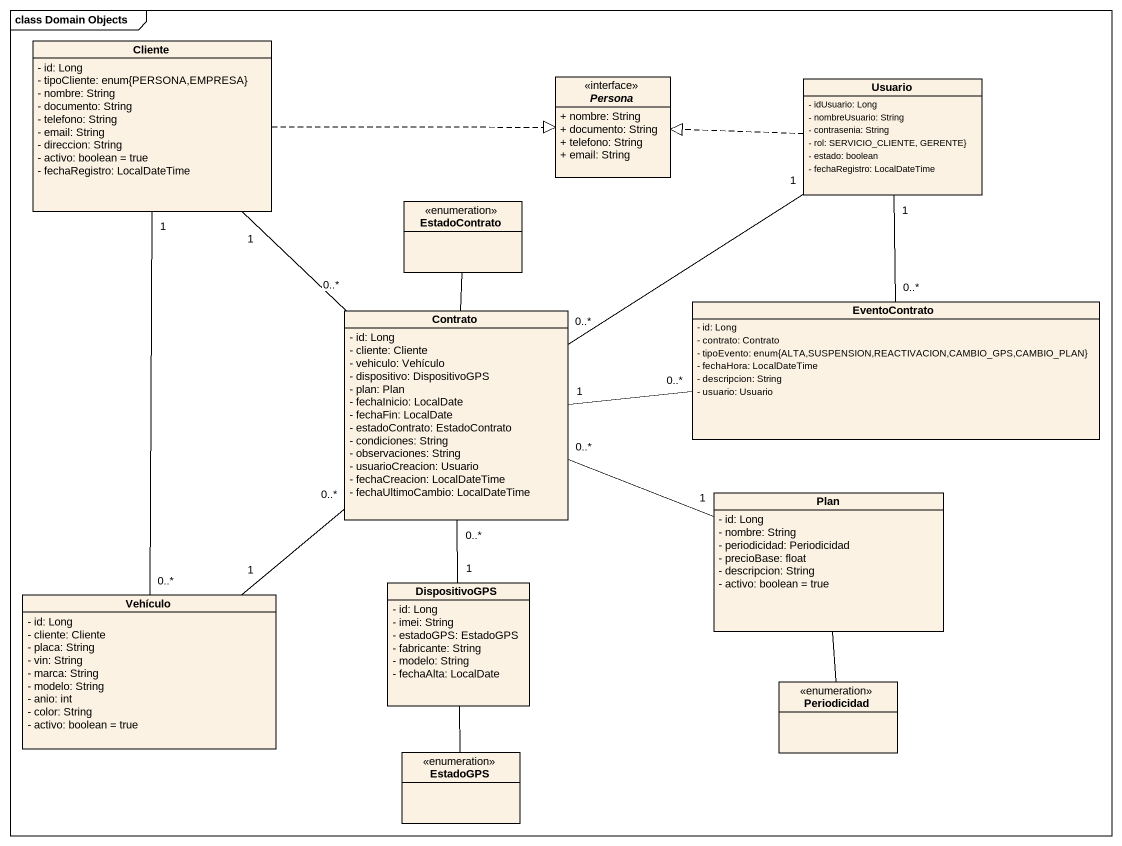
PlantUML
@startuml
mainframe class Domain Objects
hide circle
hide empty members
skinparam classAttributeIconSize 0
class Cliente {
  - id: Long
  - tipoCliente: enum{PERSONA,EMPRESA}
  - nombre: String
  - documento: String
  - telefono: String
  - email: String
  - direccion: String
  - activo: boolean = true
  - fechaRegistro: LocalDateTime
}
interface Persona {
  + nombre: String
  + documento: String
  + telefono: String
  + email: String
}
class Usuario {
  - idUsuario: Long
  - nombreUsuario: String
  - contrasenia: String
  - rol: SERVICIO_CLIENTE, GERENTE}
  - estado: boolean
  - fechaRegistro: LocalDateTime
}
enum EstadoContrato
class Contrato {
  - id: Long
  - cliente: Cliente
  - vehiculo: Vehículo
  - dispositivo: DispositivoGPS
  - plan: Plan
  - fechaInicio: LocalDate
  - fechaFin: LocalDate
  - estadoContrato: EstadoContrato
  - condiciones: String
  - observaciones: String
  - usuarioCreacion: Usuario
  - fechaCreacion: LocalDateTime
  - fechaUltimoCambio: LocalDateTime
}
class EventoContrato {
  - id: Long
  - contrato: Contrato
  - tipoEvento: enum{ALTA,SUSPENSION,REACTIVACION,CAMBIO_GPS,CAMBIO_PLAN}
  - fechaHora: LocalDateTime
  - descripcion: String
  - usuario: Usuario
}
class Plan {
  - id: Long
  - nombre: String
  - periodicidad: Periodicidad
  - precioBase: float
  - descripcion: String
  - activo: boolean = true
}
class Vehículo {
  - id: Long
  - cliente: Cliente
  - placa: String
  - vin: String
  - marca: String
  - modelo: String
  - anio: int
  - color: String
  - activo: boolean = true
}
class DispositivoGPS {
  - id: Long
  - imei: String
  - estadoGPS: EstadoGPS
  - fabricante: String
  - modelo: String
  - fechaAlta: LocalDate
}
enum Periodicidad
enum EstadoGPS
Cliente .right.|> Persona
Cliente "1" -- "0..*" Contrato
Cliente "1" -- "0..*" Vehículo
Usuario .left.|> Persona
Usuario "1" -- "0..*" EventoContrato
EstadoContrato -- Contrato
Contrato "0..*" -up- "1" Usuario
Contrato "1" -right- "0..*" EventoContrato
Plan "1" -left- "0..*" Contrato
Vehículo "1" -up- "0..*" Contrato
DispositivoGPS "1" -up- "0..*" Contrato
Periodicidad -up- Plan
EstadoGPS -up- DispositivoGPS
@enduml
